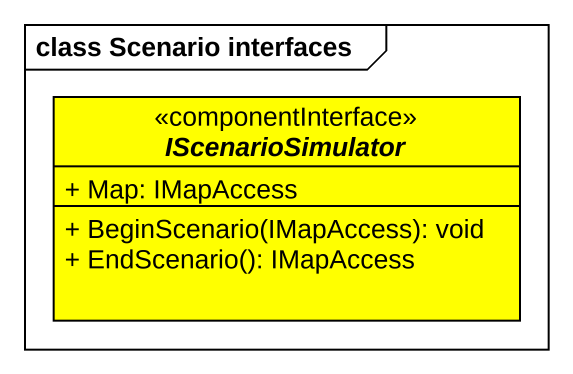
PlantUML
@startuml
mainframe class Scenario interfaces
hide circle
hide empty members
skinparam classAttributeIconSize 0
interface IScenarioSimulator <<componentInterface>> #FFFF00 {
  + Map: IMapAccess
  + BeginScenario(IMapAccess): void
  + EndScenario(): IMapAccess
}
@enduml
